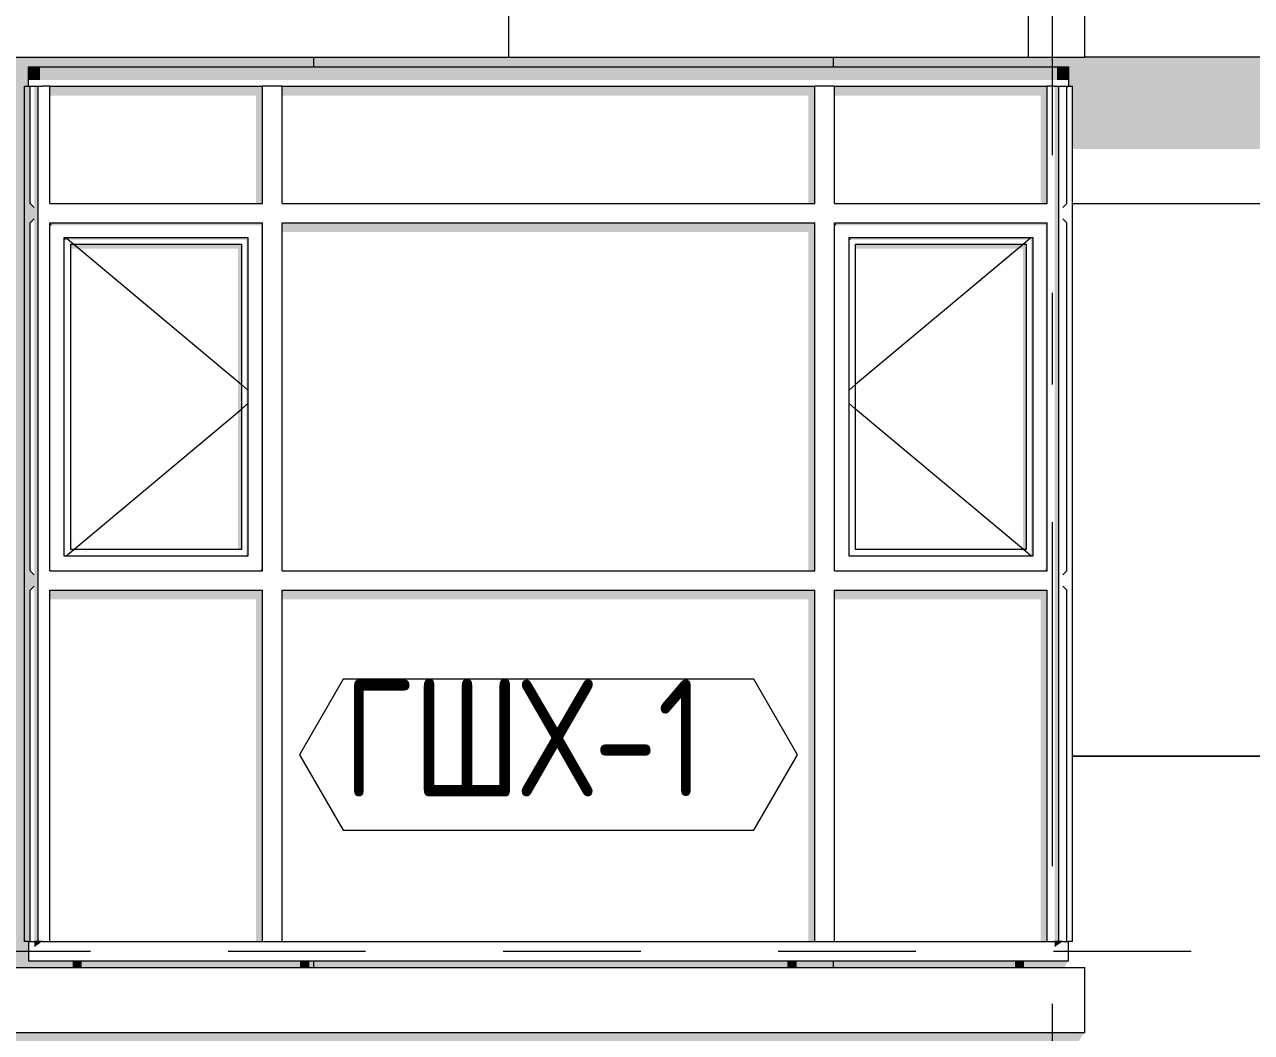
# Model space of a CAD drawing. Header units: millimetres. Extents: x 18162 to 7085488, y 72188 to 247925.
# Drawn here: x 5826846 to 5830622, y 109134 to 112234 of the extents above; entities that cross this region are included whole.
import ezdxf
from ezdxf.enums import TextEntityAlignment as Align

# ---------------------------------------------------------------- set-up
doc = ezdxf.new("R2010")
doc.units = ezdxf.units.MM
doc.header["$MEASUREMENT"] = 0
doc.linetypes.add('Dashed', pattern=[423.333333, 211.666667, -211.666667])
doc.linetypes.add('Double Dashed', pattern=[1093.611073, 529.166651, -211.666656, 141.111112, -211.666656])
for name, color, linetype in [('Finish - Wall', 7, 'Continuous'), ('Interior - Stair & Railing', 7, 'Continuous'), ('Structural - Bearing', 7, 'Continuous'), ('Structural - Grid', 7, 'Continuous')]:
    doc.layers.add(name, color=color, linetype=linetype)
doc.styles.add('GENERATED_STYLE_3', font='', dxfattribs={"width": 0.8})
doc.styles.get('GENERATED_STYLE_3').set_extended_font_data('ISOCPEUR MON')
doc.dimstyles.new('GENERATED_STYLE__19', dxfattribs={"dimtxt": 440.00001, "dimasz": 228, "dimexe": 0.18, "dimexo": 31028.935828, "dimgap": 0, "dimtad": 1, "dimdec": 0, "dimzin": 0, "dimdsep": 46, "dimtxsty": 'GENERATED_STYLE_3', "dimblk": 'ARROWHEAD_2', "dimblk1": 'ARROWHEAD_2', "dimblk2": 'ARROWHEAD_2', "dimcen": 0.09, "dimclrd": 13, "dimclre": 13, "dimclrt": 13, "dimadec": 0, "dimazin": 0, "dimtfac": 1, "dimtdec": 4, "dimtmove": 0, "dimatfit": 3, "dimfxl": 1, "dimtolj": 1, "dimtzin": 0, "dimarcsym": 0})
doc.dimstyles.new('GENERATED_STYLE__20', dxfattribs={"dimtxt": 440.00001, "dimasz": 228, "dimexe": 0.18, "dimexo": 31229.618294, "dimgap": 0, "dimtad": 1, "dimdec": 0, "dimzin": 0, "dimdsep": 46, "dimtxsty": 'GENERATED_STYLE_3', "dimblk": 'ARROWHEAD_2', "dimblk1": 'ARROWHEAD_2', "dimblk2": 'ARROWHEAD_2', "dimcen": 0.09, "dimclrd": 13, "dimclre": 13, "dimclrt": 13, "dimadec": 0, "dimazin": 0, "dimtfac": 1, "dimtdec": 4, "dimtmove": 0, "dimatfit": 3, "dimfxl": 1, "dimtolj": 1, "dimtzin": 0, "dimarcsym": 0})

# ---------------------------------------------------------------- blocks, each defined once
blk = doc.blocks.new('*X2343', base_point=(5785635.3, 106384.1))
at = {"layer": 'Structural - Bearing', "color": 8, "linetype": 'Continuous', "lineweight": 13}
for p, q in [((5827735.3, 112134.1), (5827735.3, 112104.1)), ((5829335.3, 112134.1), (5829335.3, 112104.1)), ((5830071.2, 111684.1), (5830435.3, 111684.1)), ((5830435.3, 111684.1), (5830808.8, 111684.1)), ((5830071.2, 109984.1), (5830435.3, 109984.1)), ((5830435.3, 109984.1), (5830071.2, 109984.1)), ((5830808.8, 109984.1), (5830435.3, 109984.1)), ((5830435.3, 109984.1), (5830808.8, 109984.1))]:
    blk.add_line(p, q, dxfattribs=at)
blk = doc.blocks.new('*X2348', base_point=(5785635.3, 106384.1))
at = {"layer": 'Structural - Bearing', "color": 8, "linetype": 'Continuous', "lineweight": 13}
blk.add_line((5827735.3, 109354.1), (5827735.3, 109334.1), dxfattribs=at)
blk = doc.blocks.new('*X2349', base_point=(5785635.3, 106384.1))
at = {"layer": 'Structural - Bearing', "color": 8, "linetype": 'Continuous', "lineweight": 13}
blk.add_line((5829335.3, 109354.1), (5829335.3, 109334.1), dxfattribs=at)
blk = doc.blocks.new('*X2491', base_point=(5785635.3, 106384.1))
at = {"layer": 'Structural - Bearing', "color": 7, "linetype": 'Continuous', "lineweight": 9}
for p, q in [((5828335.3, 112334.1), (5828335.3, 112134.1)), ((5829935.3, 112334.1), (5829935.3, 112134.1))]:
    blk.add_line(p, q, dxfattribs=at)
blk = doc.blocks.new('*D2593', base_point=(5785635.3, 106384.1))
at = {"color": 12, "linetype": 'Continuous', "lineweight": 35}
for p, q in [((5838328.4, 109220.7), (5838628.4, 109047.5)), ((5838328.4, 106420.7), (5838628.4, 106247.5))]:
    blk.add_line(p, q, dxfattribs=at)
at = {"color": 13, "linetype": 'Continuous', "lineweight": 13}
for p, q in [((5838703.4, 109134.1), (5837187.8, 109134.1)), ((5838478.4, 106334.1), (5838478.4, 109134.1))]:
    blk.add_line(p, q, dxfattribs=at)
at = {"color": 13, "lineweight": 13, "char_height": 440, "attachment_point": 7, "rotation": 90, "style": 'GENERATED_STYLE_3'}
for s, insert in [('\\A1;{\\pql;\\fISOCPEUR MON|b0|i0|c0|p0;\\W0.800000;2,800}', (5838605.9, 107549.6)), ('\\A1;{\\pql;\\fISOCPEUR MON|b0|i0|c0|p0;\\W0.800000;370}', (5838518.1, 106420.8))]:
    blk.add_mtext(s, dxfattribs=dict(at, insert=insert))
blk = doc.blocks.new('ARROWHEAD_2')
at = {"color": 0, "linetype": 'Continuous', "lineweight": 0}
for p, q in [((-0.378, -0.655), (0.378, 0.655)), ((0, 0), (-1, 0))]:
    blk.add_line(p, q, dxfattribs=at)
blk = doc.blocks.new('*D2594', base_point=(5785635.3, 106384.1))
at = {"color": 12, "linetype": 'Continuous', "lineweight": 35}
for p, q in [((5838328.4, 109420.7), (5838628.4, 109247.5)), ((5838328.4, 109220.7), (5838628.4, 109047.5))]:
    blk.add_line(p, q, dxfattribs=at)
at = {"color": 13, "linetype": 'Continuous', "lineweight": 13}
blk.add_line((5838478.4, 109134.1), (5838478.4, 109334.1), dxfattribs=at)
blk = doc.blocks.new('*D2595', base_point=(5785635.3, 106384.1))
at = {"color": 12, "linetype": 'Continuous', "lineweight": 35}
for p, q in [((5838328.4, 112220.7), (5838628.4, 112047.5)), ((5838328.4, 109420.7), (5838628.4, 109247.5))]:
    blk.add_line(p, q, dxfattribs=at)
at = {"color": 13, "linetype": 'Continuous', "lineweight": 13}
for p, q in [((5838703.4, 112134.1), (5837187.8, 112134.1)), ((5838478.4, 109334.1), (5838478.4, 112134.1)), ((5838703.4, 109334.1), (5837187.8, 109334.1)), ((5838478.4, 109134.1), (5838478.4, 109334.1))]:
    blk.add_line(p, q, dxfattribs=at)
at = {"color": 13, "lineweight": 13, "char_height": 440, "attachment_point": 7, "rotation": 90, "style": 'GENERATED_STYLE_3'}
for s, insert in [('\\A1;{\\pql;\\fISOCPEUR MON|b0|i0|c0|p0;\\W0.800000;2,800}', (5838605.9, 110549.6)), ('\\A1;{\\pql;\\fISOCPEUR MON|b0|i0|c0|p0;\\W0.800000;200}', (5838518.1, 109420.8))]:
    blk.add_mtext(s, dxfattribs=dict(at, insert=insert))
blk = doc.blocks.new('*D2596', base_point=(5785635.3, 106384.1))
at = {"color": 13, "linetype": 'Continuous', "lineweight": 13}
for p, q in [((5838478.4, 112334.1), (5838478.4, 115134.1)), ((5838703.4, 112334.1), (5837187.8, 112334.1)), ((5838478.4, 112134.1), (5838478.4, 112334.1))]:
    blk.add_line(p, q, dxfattribs=at)
at = {"color": 12, "linetype": 'Continuous', "lineweight": 35}
for p, q in [((5838328.4, 112420.7), (5838628.4, 112247.5)), ((5838328.4, 112220.7), (5838628.4, 112047.5))]:
    blk.add_line(p, q, dxfattribs=at)
blk = doc.blocks.new('Label_209_3', base_point=(5828458.8, 109754.1))
at = {"color": 13, "linetype": 'Continuous', "lineweight": 13, "flags": 128}
blk.add_lwpolyline([(5827692.4, 109988.3), (5827826.5, 109756.1), (5829091.1, 109756.1), (5829225.2, 109988.3), (5829091.1, 110220.6), (5827826.5, 110220.6)], close=True, dxfattribs=at)
at = {"color": 13, "lineweight": 13, "insert": (5827826.5, 110219.9), "char_height": 360, "attachment_point": 1, "style": 'GENERATED_STYLE_3'}
blk.add_mtext('\\A1;{\\pql;\\pt0,253000;\\fISOCPEUR MON|b0|i0|c0|p0;\\W0.800000;ГШХ-1\\fISOCPEUR MON|b0|i0|c0|p0;\\W0.800000;\\A1{\\H.66x;\\S^  ;}\\fISOCPEUR MON|b0|i0|c0|p0;\\W0.800000;\\fISOCPEUR MON|b0|i0|c0|p0;\\W0.800000;\\A1{\\H.66x;\\S^  ;}\\fISOCPEUR MON|b0|i0|c0|p0;\\W0.800000; \\fISOCPEUR MON|b0|i0|c0|p0;\\W0.800000;\\fISOCPEUR MON|b0|i0|c0|p0;\\W0.800000;\\fISOCPEUR MON|b0|i0|c0|p0;\\W0.800000;\\fISOCPEUR MON|b0|i0|c0|p0;\\W0.800000;\\fISOCPEUR MON|b0|i0|c0|p0;\\W0.800000;\\fISOCPEUR MON|b0|i0|c0|p0;\\W0.800000;\\fISOCPEUR MON|b0|i0|c0|p0;\\W0.800000;\\fISOCPEUR MON|b0|i0|c0|p0;\\W0.800000;\\fISOCPEUR MON|b0|i0|c0|p0;\\W0.800000;\\fISOCPEUR MON|b0|i0|c0|p0;\\W0.800000;\\fISOCPEUR MON|b0|i0|c0|p0;\\W0.800000;\\fISOCPEUR MON|b0|i0|c0|p0;\\W0.800000;\\fISOCPEUR MON|b0|i0|c0|p0;\\W0.800000;\\fISOCPEUR MON|b0|i0|c0|p0;\\W0.800000;\\fISOCPEUR MON|b0|i0|c0|p0;\\W0.800000;\\fISOCPEUR MON|b0|i0|c0|p0;\\W0.800000;\\fISOCPEUR MON|b0|i0|c0|p0;\\W0.800000;\\fISOCPEUR MON|b0|i0|c0|p0;\\W0.800000;\\fISOCPEUR MON|b0|i0|c0|p0;\\W0.800000;\\fISOCPEUR MON|b0|i0|c0|p0;\\W0.800000;\\fISOCPEUR MON|b0|i0|c0|p0;\\W0.800000;\\fISOCPEUR MON|b0|i0|c0|p0;\\W0.800000;\\fISOCPEUR MON|b0|i0|c0|p0;\\W0.800000;\\fISOCPEUR MON|b0|i0|c0|p0;\\W0.800000;\\fISOCPEUR MON|b0|i0|c0|p0;\\W0.800000;\\fISOCPEUR MON|b0|i0|c0|p0;\\W0.800000;\\fISOCPEUR MON|b0|i0|c0|p0;\\W0.800000;\\fISOCPEUR MON|b0|i0|c0|p0;\\W0.800000;\\fISOCPEUR MON|b0|i0|c0|p0;\\W0.800000;\\fISOCPEUR MON|b0|i0|c0|p0;\\W0.800000;\\fISOCPEUR MON|b0|i0|c0|p0;\\W0.800000;\\fISOCPEUR MON|b0|i0|c0|p0;\\W0.800000;\\fISOCPEUR MON|b0|i0|c0|p0;\\W0.800000;\\fISOCPEUR MON|b0|i0|c0|p0;\\W0.800000;\\fISOCPEUR MON|b0|i0|c0|p0;\\W0.800000;\\fISOCPEUR MON|b0|i0|c0|p0;\\W0.800000;\\fISOCPEUR MON|b0|i0|c0|p0;\\W0.800000;\\fISOCPEUR MON|b0|i0|c0|p0;\\W0.800000;\\fISOCPEUR MON|b0|i0|c0|p0;\\W0.800000;\\fISOCPEUR MON|b0|i0|c0|p0;\\W0.800000;\\fISOCPEUR MON|b0|i0|c0|p0;\\W0.800000;\\fISOCPEUR MON|b0|i0|c0|p0;\\W0.800000;\\fISOCPEUR MON|b0|i0|c0|p0;\\W0.800000;}', dxfattribs=at)
blk = doc.blocks.new('Standard grid marker[378]_3', base_point=(5830008.8, 166384.1))
at = {"layer": 'Structural - Grid', "color": 13, "linetype": 'Double Dashed', "lineweight": 13, "ltscale": 2}
blk.add_line((5830008.8, 165384.1), (5830008.8, 100884.1), dxfattribs=at)
at = {"layer": 'Structural - Grid', "color": 13, "lineweight": 13, "style": 'GENERATED_STYLE_3'}
blk.add_attdef('AC_MarkerText_1', text='', height=500, rotation=360, dxfattribs=at).set_placement((5830008.8, 99534.1), align=Align.TOP_CENTER)

msp = doc.modelspace()

# ---------------------------------------------------------------- hatches: boundary and pattern name
at = {"layer": 'Finish - Wall', "linetype": 'Continuous', "lineweight": 0}
for points in [[(5826858.8, 112104.1), (5826858.8, 112063.4), (5826893.8, 112063.4), (5826893.8, 112104.1)], [(5827608.8, 112104.1), (5826893.8, 112104.1), (5826893.8, 112063.4), (5827608.8, 112063.4)], [(5829308.8, 112104.1), (5827608.8, 112104.1), (5827608.8, 112063.4), (5829308.8, 112063.4)], [(5830023.8, 112104.1), (5829308.8, 112104.1), (5829308.8, 112063.4), (5830023.8, 112063.4)], [(5830058.8, 112104.1), (5830023.8, 112104.1), (5830023.8, 112063.4), (5830058.8, 112063.4)], [(5826863.8, 112044.1), (5826846.4, 112044.1), (5826846.4, 111654.1), (5826888.8, 111654.1), (5826888.8, 112044.1), (5826876.4, 112044.1), (5826876.4, 111671.5), (5826863.8, 111684.1)], [(5826923.8, 112015.8), (5827558.8, 112015.8), (5827558.8, 111684.1), (5827578.8, 111684.1), (5827578.8, 112044.1), (5826923.8, 112044.1)], [(5827638.8, 112044.1), (5827638.8, 112015.8), (5829258.8, 112015.8), (5829258.8, 111684.1), (5829278.8, 111684.1), (5829278.8, 112044.1)], [(5829338.8, 112044.1), (5829338.8, 112015.8), (5829973.8, 112015.8), (5829973.8, 111684.1), (5829993.8, 111684.1), (5829993.8, 112044.1)], [(5830016.4, 112044.1), (5830016.4, 111654.1), (5830028.8, 111654.1), (5830028.8, 112044.1)], [(5830053.8, 112037), (5830058.8, 112044.1), (5830053.8, 112044.1)], [(5830016.4, 110524.1), (5830028.8, 110524.1), (5830028.8, 111654.1), (5830016.4, 111654.1)], [(5830053.8, 111684.1), (5830041.2, 111671.5), (5830047.5, 111675.2)], [(5826923.8, 111624.1), (5826930.9, 111617), (5827571.8, 111617), (5827578.8, 111624.1)], [(5826930.9, 111617), (5826923.8, 111624.1), (5826923.8, 111617)], [(5827571.8, 111617), (5827573.8, 111617), (5827573.8, 110559.1), (5827578.8, 110554.1), (5827578.8, 111624.1)], [(5827638.8, 111595.8), (5829258.8, 111595.8), (5829258.8, 110554.1), (5829278.8, 110554.1), (5829278.8, 111624.1), (5827638.8, 111624.1)], [(5829993.8, 111624.1), (5829338.8, 111624.1), (5829345.9, 111617), (5829986.8, 111617)], [(5829338.8, 111624.1), (5829338.8, 111617), (5829345.9, 111617)], [(5829986.8, 111617), (5829988.8, 111617), (5829988.8, 110559.1), (5829993.8, 110554.1), (5829993.8, 111624.1)], [(5826975.9, 111572), (5826968.8, 111579.1), (5826968.8, 111572)], [(5826968.8, 111579.1), (5826975.9, 111572), (5827526.8, 111572), (5827533.8, 111579.1)], [(5827533.8, 111579.1), (5827526.8, 111572), (5827528.8, 111572), (5827528.8, 110604.1), (5827533.8, 110599.1)], [(5829390.9, 111572), (5829383.8, 111579.1), (5829383.8, 111572)], [(5829383.8, 111579.1), (5829390.9, 111572), (5829941.8, 111572), (5829948.8, 111579.1)], [(5829941.8, 111572), (5829943.8, 111572), (5829943.8, 110604.1), (5829948.8, 110599.1), (5829948.8, 111579.1)], [(5827513.8, 111559.1), (5826988.8, 111559.1), (5826988.8, 111544.9), (5827503.8, 111544.9), (5827503.8, 110619.1), (5827513.8, 110619.1)], [(5829928.8, 111559.1), (5829403.8, 111559.1), (5829403.8, 111544.9), (5829918.8, 111544.9), (5829918.8, 110619.1), (5829928.8, 110619.1)], [(5827528.8, 110599.1), (5827533.8, 110599.1), (5827528.8, 110604.1)], [(5829943.8, 110599.1), (5829948.8, 110599.1), (5829943.8, 110604.1)], [(5827573.8, 110554.1), (5827578.8, 110554.1), (5827573.8, 110559.1)], [(5829988.8, 110554.1), (5829993.8, 110554.1), (5829988.8, 110559.1)], [(5830041.2, 110541.5), (5830047.5, 110545.2), (5830053.8, 110554.1)], [(5826846.4, 110524.1), (5826846.4, 109414.1), (5826863.8, 109414.1), (5826863.8, 110494.1), (5826876.4, 110506.6), (5826876.4, 109414.1), (5826888.8, 109414.1), (5826888.8, 110524.1)], [(5830016.4, 109414.1), (5830028.8, 109414.1), (5830028.8, 110524.1), (5830016.4, 110524.1)], [(5826923.8, 110494.1), (5826923.8, 110465.8), (5827558.8, 110465.8), (5827558.8, 109414.1), (5827578.8, 109414.1), (5827578.8, 110494.1)], [(5827638.8, 110494.1), (5827638.8, 110465.8), (5829258.8, 110465.8), (5829258.8, 109414.1), (5829278.8, 109414.1), (5829278.8, 110494.1)], [(5829993.8, 110494.1), (5829338.8, 110494.1), (5829338.8, 110465.8), (5829973.8, 110465.8), (5829973.8, 109414.1), (5829993.8, 109414.1)], [(5826876.4, 109396.5), (5826893.8, 109408.8), (5826893.8, 109414.1), (5826876.4, 109414.1)], [(5826893.8, 109414.1), (5826893.8, 109408.8), (5826901.2, 109414.1)], [(5830016.4, 109414.1), (5830016.4, 109396.5), (5830023.8, 109401.7), (5830023.8, 109414.1)], [(5830041.2, 109414.1), (5830023.8, 109414.1), (5830023.8, 109401.7)]]:
    msp.add_hatch(color=49, dxfattribs=at).paths.add_polyline_path(points)
h = msp.add_hatch(color=49, dxfattribs=at)
h.paths.add_polyline_path([(5826846.4, 110524.1), (5826888.8, 110524.1), (5826888.8, 111654.1), (5826846.4, 111654.1)])
h.paths.add_polyline_path([(5826876.4, 110541.5), (5826863.8, 110554.1), (5826863.8, 111624.1), (5826876.4, 111636.6)], flags=0)
at = {"layer": 'Interior - Stair & Railing', "linetype": 'Continuous', "lineweight": 0}
for points in [[(5826996.8, 109354.1), (5826996.8, 109334.1), (5826997, 109334.1), (5826997, 109354.1)], [(5826997, 109354.1), (5826997, 109334.1), (5826997.5, 109334.1), (5826997.5, 109354.1)], [(5826997.5, 109354.1), (5826997.5, 109334.1), (5826998.4, 109334.1), (5826998.4, 109354.1)], [(5826998.4, 109354.1), (5826998.4, 109334.1), (5826999.6, 109334.1), (5826999.6, 109354.1)], [(5826999.6, 109354.1), (5826999.6, 109334.1), (5827001.1, 109334.1), (5827001.1, 109354.1)], [(5827001.1, 109354.1), (5827001.1, 109334.1), (5827002.8, 109334.1), (5827002.8, 109354.1)], [(5827002.8, 109354.1), (5827002.8, 109334.1), (5827004.7, 109334.1), (5827004.7, 109354.1)], [(5827006.7, 109354.1), (5827004.7, 109354.1), (5827004.7, 109334.1), (5827006.7, 109334.1)], [(5827008.8, 109354.1), (5827006.7, 109354.1), (5827006.7, 109334.1), (5827008.8, 109334.1)], [(5827010.9, 109354.1), (5827008.8, 109354.1), (5827008.8, 109334.1), (5827010.9, 109334.1)], [(5827012.9, 109354.1), (5827010.9, 109354.1), (5827010.9, 109334.1), (5827012.9, 109334.1)], [(5827014.8, 109354.1), (5827012.9, 109354.1), (5827012.9, 109334.1), (5827014.8, 109334.1)], [(5827016.5, 109354.1), (5827014.8, 109354.1), (5827014.8, 109334.1), (5827016.5, 109334.1)], [(5827018, 109354.1), (5827016.5, 109354.1), (5827016.5, 109334.1), (5827018, 109334.1)], [(5827019.2, 109354.1), (5827018, 109354.1), (5827018, 109334.1), (5827019.2, 109334.1)], [(5827020.1, 109354.1), (5827019.2, 109354.1), (5827019.2, 109334.1), (5827020.1, 109334.1)], [(5827020.6, 109354.1), (5827020.1, 109354.1), (5827020.1, 109334.1), (5827020.6, 109334.1)], [(5827020.6, 109334.1), (5827020.8, 109334.1), (5827020.8, 109354.1), (5827020.6, 109354.1)], [(5827697, 109354.1), (5827696.8, 109354.1), (5827696.8, 109334.1), (5827697, 109334.1)], [(5827697.5, 109354.1), (5827697, 109354.1), (5827697, 109334.1), (5827697.5, 109334.1)], [(5827698.4, 109354.1), (5827697.5, 109354.1), (5827697.5, 109334.1), (5827698.4, 109334.1)], [(5827699.6, 109354.1), (5827698.4, 109354.1), (5827698.4, 109334.1), (5827699.6, 109334.1)], [(5827701.1, 109354.1), (5827699.6, 109354.1), (5827699.6, 109334.1), (5827701.1, 109334.1)], [(5827702.8, 109354.1), (5827701.1, 109354.1), (5827701.1, 109334.1), (5827702.8, 109334.1)], [(5827704.7, 109354.1), (5827702.8, 109354.1), (5827702.8, 109334.1), (5827704.7, 109334.1)], [(5827706.7, 109354.1), (5827704.7, 109354.1), (5827704.7, 109334.1), (5827706.7, 109334.1)], [(5827708.8, 109354.1), (5827706.7, 109354.1), (5827706.7, 109334.1), (5827708.8, 109334.1)], [(5827710.9, 109354.1), (5827708.8, 109354.1), (5827708.8, 109334.1), (5827710.9, 109334.1)], [(5827712.9, 109354.1), (5827710.9, 109354.1), (5827710.9, 109334.1), (5827712.9, 109334.1)], [(5827714.8, 109354.1), (5827712.9, 109354.1), (5827712.9, 109334.1), (5827714.8, 109334.1)], [(5827716.5, 109354.1), (5827714.8, 109354.1), (5827714.8, 109334.1), (5827716.5, 109334.1)], [(5827718, 109354.1), (5827716.5, 109354.1), (5827716.5, 109334.1), (5827718, 109334.1)], [(5827719.2, 109354.1), (5827718, 109354.1), (5827718, 109334.1), (5827719.2, 109334.1)], [(5827720.1, 109354.1), (5827719.2, 109354.1), (5827719.2, 109334.1), (5827720.1, 109334.1)], [(5827720.6, 109354.1), (5827720.1, 109354.1), (5827720.1, 109334.1), (5827720.6, 109334.1)], [(5827720.6, 109334.1), (5827720.8, 109334.1), (5827720.8, 109354.1), (5827720.6, 109354.1)], [(5829197, 109354.1), (5829196.8, 109354.1), (5829196.8, 109334.1), (5829197, 109334.1)], [(5829197.5, 109354.1), (5829197, 109354.1), (5829197, 109334.1), (5829197.5, 109334.1)], [(5829198.4, 109354.1), (5829197.5, 109354.1), (5829197.5, 109334.1), (5829198.4, 109334.1)], [(5829199.6, 109354.1), (5829198.4, 109354.1), (5829198.4, 109334.1), (5829199.6, 109334.1)], [(5829201.1, 109354.1), (5829199.6, 109354.1), (5829199.6, 109334.1), (5829201.1, 109334.1)], [(5829202.8, 109354.1), (5829201.1, 109354.1), (5829201.1, 109334.1), (5829202.8, 109334.1)], [(5829204.7, 109354.1), (5829202.8, 109354.1), (5829202.8, 109334.1), (5829204.7, 109334.1)], [(5829206.7, 109354.1), (5829204.7, 109354.1), (5829204.7, 109334.1), (5829206.7, 109334.1)], [(5829208.8, 109354.1), (5829206.7, 109354.1), (5829206.7, 109334.1), (5829208.8, 109334.1)], [(5829210.9, 109354.1), (5829208.8, 109354.1), (5829208.8, 109334.1), (5829210.9, 109334.1)], [(5829212.9, 109354.1), (5829210.9, 109354.1), (5829210.9, 109334.1), (5829212.9, 109334.1)], [(5829214.8, 109354.1), (5829212.9, 109354.1), (5829212.9, 109334.1), (5829214.8, 109334.1)], [(5829216.5, 109354.1), (5829214.8, 109354.1), (5829214.8, 109334.1), (5829216.5, 109334.1)], [(5829218, 109354.1), (5829216.5, 109354.1), (5829216.5, 109334.1), (5829218, 109334.1)], [(5829219.2, 109354.1), (5829218, 109354.1), (5829218, 109334.1), (5829219.2, 109334.1)], [(5829220.1, 109354.1), (5829219.2, 109354.1), (5829219.2, 109334.1), (5829220.1, 109334.1)], [(5829220.6, 109354.1), (5829220.1, 109354.1), (5829220.1, 109334.1), (5829220.6, 109334.1)], [(5829220.8, 109354.1), (5829220.6, 109354.1), (5829220.6, 109334.1), (5829220.8, 109334.1)], [(5829897, 109354.1), (5829896.8, 109354.1), (5829896.8, 109334.1), (5829897, 109334.1)], [(5829897.5, 109354.1), (5829897, 109354.1), (5829897, 109334.1), (5829897.5, 109334.1)], [(5829898.4, 109354.1), (5829897.5, 109354.1), (5829897.5, 109334.1), (5829898.4, 109334.1)], [(5829899.6, 109354.1), (5829898.4, 109354.1), (5829898.4, 109334.1), (5829899.6, 109334.1)], [(5829901.1, 109354.1), (5829899.6, 109354.1), (5829899.6, 109334.1), (5829901.1, 109334.1)], [(5829902.8, 109354.1), (5829901.1, 109354.1), (5829901.1, 109334.1), (5829902.8, 109334.1)], [(5829904.7, 109354.1), (5829902.8, 109354.1), (5829902.8, 109334.1), (5829904.7, 109334.1)], [(5829906.7, 109354.1), (5829904.7, 109354.1), (5829904.7, 109334.1), (5829906.7, 109334.1)], [(5829908.8, 109354.1), (5829906.7, 109354.1), (5829906.7, 109334.1), (5829908.8, 109334.1)], [(5829910.9, 109354.1), (5829908.8, 109354.1), (5829908.8, 109334.1), (5829910.9, 109334.1)], [(5829912.9, 109354.1), (5829910.9, 109354.1), (5829910.9, 109334.1), (5829912.9, 109334.1)], [(5829914.8, 109354.1), (5829912.9, 109354.1), (5829912.9, 109334.1), (5829914.8, 109334.1)], [(5829916.5, 109354.1), (5829914.8, 109354.1), (5829914.8, 109334.1), (5829916.5, 109334.1)], [(5829918, 109354.1), (5829916.5, 109354.1), (5829916.5, 109334.1), (5829918, 109334.1)], [(5829919.2, 109354.1), (5829918, 109354.1), (5829918, 109334.1), (5829919.2, 109334.1)], [(5829920.1, 109354.1), (5829919.2, 109354.1), (5829919.2, 109334.1), (5829920.1, 109334.1)], [(5829920.6, 109354.1), (5829920.1, 109354.1), (5829920.1, 109334.1), (5829920.6, 109334.1)], [(5829920.8, 109354.1), (5829920.6, 109354.1), (5829920.6, 109334.1), (5829920.8, 109334.1)]]:
    msp.add_hatch(color=49, dxfattribs=at).paths.add_polyline_path(points)
at = {"layer": 'Structural - Bearing', "linetype": 'Continuous', "lineweight": 0}
for points in [[(5817058.8, 112134.1), (5817058.8, 112104.1), (5820558.8, 112104.1), (5820558.8, 112044.1), (5820578.3, 112044.1), (5820578.3, 111851.2), (5825563.8, 111851.2), (5825563.8, 111715.6), (5825576.4, 111703), (5825576.4, 111684.1), (5825908.8, 111684.1), (5825908.8, 109984.1), (5825563.8, 109984.1), (5825563.8, 109845.6), (5825576.4, 109833), (5825576.4, 109803.4), (5825563.8, 109785.6), (5825563.8, 109284.1), (5826808.8, 109284.1), (5826808.8, 109334.1), (5826996.8, 109334.1), (5826996.8, 109354.1), (5826858.8, 109354.1), (5826858.8, 109414.1), (5826846.4, 109414.1), (5826846.4, 112044.1), (5826858.8, 112044.1), (5826858.8, 112104.1), (5830058.8, 112104.1), (5830058.8, 112044.1), (5830071.2, 112044.1), (5830071.2, 111851.2), (5832063.8, 111851.2), (5832063.8, 111715.6), (5832076.4, 111703), (5832076.4, 111684.1), (5832408.8, 111684.1), (5832408.8, 109984.1), (5832063.8, 109984.1), (5832063.8, 109845.6), (5832076.4, 109833), (5832076.4, 109803.4), (5832063.8, 109785.6), (5832063.8, 109284.1), (5833308.8, 109284.1), (5833308.8, 109334.1), (5833496.8, 109334.1), (5833496.8, 109354.1), (5833358.8, 109354.1), (5833358.8, 109414.1), (5833346.4, 109414.1), (5833346.4, 112044.1), (5833358.8, 112044.1), (5833358.8, 112104.1), (5836558.8, 112104.1), (5836558.8, 112044.1), (5836571.2, 112044.1), (5836571.2, 111850.3), (5836858.1, 111850.3), (5836858.8, 111851.2), (5836858.8, 112134.1), (5835838.8, 112134.1), (5833308.8, 112134.1), (5833308.8, 112284.1), (5833308.4, 112284.1), (5833308.4, 112134.1), (5829612.7, 112134.1), (5826808.8, 112134.1), (5826808.8, 112284.1), (5826808.4, 112284.1), (5826808.4, 112134.1), (5819816.7, 112134.1)], [(5827696.8, 109354.1), (5827020.8, 109354.1), (5827020.8, 109334.1), (5827696.8, 109334.1)], [(5829196.8, 109354.1), (5827720.8, 109354.1), (5827720.8, 109334.1), (5829196.8, 109334.1)], [(5829220.8, 109354.1), (5829220.8, 109334.1), (5829896.8, 109334.1), (5829896.8, 109354.1)], [(5829920.8, 109354.1), (5829920.8, 109334.1), (5830044.7, 109334.1), (5830058.8, 109354.1)], [(5825563.8, 106984.1), (5825563.8, 106845.6), (5825576.4, 106833), (5825576.4, 106803.4), (5825563.8, 106785.6), (5825563.8, 106284.1), (5826808.8, 106284.1), (5826808.8, 106334.1), (5826996.8, 106334.1), (5826996.8, 106354.1), (5826858.8, 106354.1), (5826858.8, 106414.1), (5826846.4, 106414.1), (5826846.4, 109044.1), (5826858.8, 109044.1), (5826858.8, 109104.1), (5830058.8, 109104.1), (5830058.8, 109063.4), (5830108.8, 109134.1), (5826808.8, 109134.1), (5826808.8, 109284.1), (5825563.8, 109284.1), (5825563.8, 108715.6), (5825576.4, 108703), (5825576.4, 108684.1), (5825908.8, 108684.1), (5825908.8, 106984.1)]]:
    msp.add_hatch(color=49, dxfattribs=at).paths.add_polyline_path(points)

# ---------------------------------------------------------------- linework, layer by layer
at = {"color": 8, "linetype": 'Dashed', "lineweight": 13, "ltscale": 2}
msp.add_line((5800379.4, 109384.1), (5841359.8, 109384.1), dxfattribs=at)
at = {"layer": 'Finish - Wall', "color": 7, "linetype": 'Continuous', "lineweight": 9}
for p, q in [((5826858.8, 112044.1), (5826858.8, 112104.1)), ((5826858.8, 112104.1), (5826893.8, 112104.1)), ((5826893.8, 112104.1), (5827608.8, 112104.1)), ((5827608.8, 112104.1), (5829308.8, 112104.1)), ((5829308.8, 112104.1), (5830023.8, 112104.1)), ((5830023.8, 112104.1), (5830058.8, 112104.1)), ((5830058.8, 112104.1), (5830058.8, 112044.1)), ((5826846.4, 112044.1), (5826858.8, 112044.1)), ((5826846.4, 111654.1), (5826846.4, 112044.1)), ((5826858.8, 112044.1), (5826893.8, 112044.1)), ((5826863.8, 111684.1), (5826863.8, 112044.1)), ((5826876.4, 112044.1), (5826888.8, 112044.1)), ((5826888.8, 112044.1), (5826901.2, 112044.1)), ((5826888.8, 111654.1), (5826888.8, 112044.1)), ((5826893.8, 112044.1), (5826901.2, 112044.1)), ((5826923.8, 112044.1), (5826901.2, 112044.1)), ((5826923.8, 112044.1), (5827578.8, 112044.1)), ((5826923.8, 111684.1), (5826923.8, 112044.1)), ((5827638.8, 112044.1), (5827578.8, 112044.1)), ((5827578.8, 111684.1), (5827578.8, 112044.1)), ((5827638.8, 112044.1), (5829278.8, 112044.1)), ((5827638.8, 111684.1), (5827638.8, 112044.1)), ((5829338.8, 112044.1), (5829278.8, 112044.1)), ((5829278.8, 111684.1), (5829278.8, 112044.1)), ((5829338.8, 112044.1), (5829993.8, 112044.1)), ((5829338.8, 111684.1), (5829338.8, 112044.1)), ((5830016.4, 112044.1), (5829993.8, 112044.1)), ((5829993.8, 111684.1), (5829993.8, 112044.1)), ((5830016.4, 112044.1), (5830028.8, 112044.1)), ((5830016.4, 112044.1), (5830023.8, 112044.1)), ((5830023.8, 112044.1), (5830058.8, 112044.1)), ((5830028.8, 112044.1), (5830041.2, 112044.1)), ((5830028.8, 111654.1), (5830028.8, 112044.1)), ((5830053.8, 111684.1), (5830053.8, 112044.1)), ((5830058.8, 112044.1), (5830071.2, 112044.1)), ((5830071.2, 111654.1), (5830071.2, 112044.1)), ((5826846.4, 110524.1), (5826846.4, 111654.1)), ((5826863.8, 111684.1), (5826876.4, 111671.5)), ((5826888.8, 110524.1), (5826888.8, 111654.1)), ((5826923.8, 111684.1), (5827578.8, 111684.1)), ((5827638.8, 111684.1), (5829278.8, 111684.1)), ((5829338.8, 111684.1), (5829993.8, 111684.1)), ((5830028.8, 110524.1), (5830028.8, 111654.1)), ((5830041.2, 111671.5), (5830053.8, 111684.1)), ((5830071.2, 110524.1), (5830071.2, 111654.1)), ((5826876.4, 111636.6), (5826863.8, 111624.1)), ((5826863.8, 110554.1), (5826863.8, 111624.1)), ((5826923.8, 110554.1), (5826923.8, 111624.1)), ((5826923.8, 111624.1), (5827578.8, 111624.1)), ((5827578.8, 110554.1), (5827578.8, 111624.1)), ((5827638.8, 110554.1), (5827638.8, 111624.1)), ((5827638.8, 111624.1), (5829278.8, 111624.1)), ((5829278.8, 110554.1), (5829278.8, 111624.1)), ((5829338.8, 110554.1), (5829338.8, 111624.1)), ((5829338.8, 111624.1), (5829993.8, 111624.1)), ((5829993.8, 110554.1), (5829993.8, 111624.1)), ((5830053.8, 111624.1), (5830041.2, 111636.6)), ((5830053.8, 110554.1), (5830053.8, 111624.1)), ((5826968.8, 110599.1), (5826968.8, 111579.1)), ((5826968.8, 111579.1), (5827533.8, 111579.1)), ((5826973.7, 111579.1), (5826997.6, 111559.1)), ((5827533.8, 111579.1), (5827533.8, 110599.1)), ((5829383.8, 110599.1), (5829383.8, 111579.1)), ((5829383.8, 111579.1), (5829948.8, 111579.1)), ((5829944, 111579.1), (5829920.1, 111559.1)), ((5829948.8, 111579.1), (5829948.8, 110599.1)), ((5826988.8, 111559.1), (5827513.8, 111559.1)), ((5826988.8, 110619.1), (5826988.8, 111559.1)), ((5826997.6, 111559.1), (5827513.8, 111126.7)), ((5827513.8, 111559.1), (5827513.8, 110619.1)), ((5829403.8, 111559.1), (5829928.8, 111559.1)), ((5829920.1, 111559.1), (5829403.8, 111126.7)), ((5829403.8, 110619.1), (5829403.8, 111559.1)), ((5829928.8, 111559.1), (5829928.8, 110619.1)), ((5827513.8, 111126.7), (5827533.8, 111110)), ((5829403.8, 111126.7), (5829383.8, 111110)), ((5826997.6, 110619.1), (5827513.8, 111051.4)), ((5827513.8, 111051.4), (5827533.8, 111068.1)), ((5829403.8, 111051.4), (5829383.8, 111068.1)), ((5829920.1, 110619.1), (5829403.8, 111051.4)), ((5827533.8, 110599.1), (5826968.8, 110599.1)), ((5826973.7, 110599.1), (5826997.6, 110619.1)), ((5827513.8, 110619.1), (5826988.8, 110619.1)), ((5829948.8, 110599.1), (5829383.8, 110599.1)), ((5829928.8, 110619.1), (5829403.8, 110619.1)), ((5829944, 110599.1), (5829920.1, 110619.1)), ((5826863.8, 110554.1), (5826876.4, 110541.5)), ((5826923.8, 110554.1), (5827578.8, 110554.1)), ((5827638.8, 110554.1), (5829278.8, 110554.1)), ((5829338.8, 110554.1), (5829993.8, 110554.1)), ((5830041.2, 110541.5), (5830053.8, 110554.1)), ((5826846.4, 109414.1), (5826846.4, 110524.1)), ((5826888.8, 109414.1), (5826888.8, 110524.1)), ((5830028.8, 109414.1), (5830028.8, 110524.1)), ((5830071.2, 109414.1), (5830071.2, 110524.1)), ((5826876.4, 110506.6), (5826863.8, 110494.1)), ((5826863.8, 109414.1), (5826863.8, 110494.1)), ((5826923.8, 109414.1), (5826923.8, 110494.1)), ((5826923.8, 110494.1), (5827578.8, 110494.1)), ((5827578.8, 109414.1), (5827578.8, 110494.1)), ((5827638.8, 109414.1), (5827638.8, 110494.1)), ((5827638.8, 110494.1), (5829278.8, 110494.1)), ((5829278.8, 109414.1), (5829278.8, 110494.1)), ((5829338.8, 109414.1), (5829338.8, 110494.1)), ((5829338.8, 110494.1), (5829993.8, 110494.1)), ((5829993.8, 109414.1), (5829993.8, 110494.1)), ((5830053.8, 110494.1), (5830041.2, 110506.6)), ((5830053.8, 109414.1), (5830053.8, 110494.1)), ((5826858.8, 109414.1), (5826846.4, 109414.1)), ((5826858.8, 109414.1), (5826863.8, 109414.1)), ((5826858.8, 109414.1), (5826858.8, 109354.1)), ((5826863.8, 109414.1), (5826876.4, 109414.1)), ((5826888.8, 109414.1), (5826876.4, 109414.1)), ((5826901.2, 109414.1), (5826888.8, 109414.1)), ((5826901.2, 109414.1), (5826923.8, 109414.1)), ((5826923.8, 109414.1), (5827578.8, 109414.1)), ((5827578.8, 109414.1), (5827638.8, 109414.1)), ((5827638.8, 109414.1), (5829278.8, 109414.1)), ((5829278.8, 109414.1), (5829338.8, 109414.1)), ((5829338.8, 109414.1), (5829993.8, 109414.1)), ((5829993.8, 109414.1), (5830016.4, 109414.1)), ((5830028.8, 109414.1), (5830016.4, 109414.1)), ((5830041.2, 109414.1), (5830028.8, 109414.1)), ((5830041.2, 109414.1), (5830053.8, 109414.1)), ((5830053.8, 109414.1), (5830058.8, 109414.1)), ((5830058.8, 109354.1), (5830058.8, 109414.1)), ((5830071.2, 109414.1), (5830058.8, 109414.1)), ((5826858.8, 109354.1), (5826893.8, 109354.1)), ((5826893.8, 109354.1), (5827608.8, 109354.1)), ((5827608.8, 109354.1), (5829308.8, 109354.1)), ((5829308.8, 109354.1), (5830023.8, 109354.1)), ((5830023.8, 109354.1), (5830058.8, 109354.1))]:
    msp.add_line(p, q, dxfattribs=at)
at = {"layer": 'Interior - Stair & Railing', "color": 7, "linetype": 'Continuous', "lineweight": 9}
for p, q in [((5826996.8, 109334.1), (5826996.8, 109354.1)), ((5827020.8, 109334.1), (5827020.8, 109354.1)), ((5827696.8, 109334.1), (5827696.8, 109354.1)), ((5827720.8, 109334.1), (5827720.8, 109354.1)), ((5829196.8, 109334.1), (5829196.8, 109354.1)), ((5829220.8, 109334.1), (5829220.8, 109354.1)), ((5829896.8, 109334.1), (5829896.8, 109354.1)), ((5829920.8, 109334.1), (5829920.8, 109354.1))]:
    msp.add_line(p, q, dxfattribs=at)
at = {"layer": 'Structural - Bearing', "color": 7, "linetype": 'Continuous', "lineweight": 13}
for p, q in [((5830108.8, 112134.1), (5830108.8, 112334.1)), ((5826808.8, 112134.1), (5830108.8, 112134.1)), ((5833308.4, 112134.1), (5830108.8, 112134.1)), ((5826808.8, 109334.1), (5830108.8, 109334.1)), ((5830108.8, 109134.1), (5830108.8, 109334.1)), ((5826808.8, 109134.1), (5830108.8, 109134.1))]:
    msp.add_line(p, q, dxfattribs=at)

# ---------------------------------------------------------------- block references
at = {"color": 12, "linetype": 'Continuous', "lineweight": 13}
msp.add_blockref('Label_209_3', (5828458.8, 109754.1), dxfattribs=at)
at = {"layer": 'Structural - Bearing', "lineweight": 0}
for name in ['*X2491', '*X2343', '*X2348', '*X2349']:
    msp.add_blockref(name, (5785635.3, 106384.1), dxfattribs=at)
at = {"layer": 'Structural - Grid', "color": 13, "linetype": 'Continuous', "lineweight": 13}
msp.add_blockref('Standard grid marker[378]_3', (5830008.8, 166384.1), dxfattribs=at)

# ---------------------------------------------------------------- dimensions: what is measured, and where the dimension line sits
at = {"color": 13, "linetype": 'Continuous', "lineweight": 13}
for base, p1, p2, dimstyle, picture, middle in [((5838478.4, 112334.1), (5805383.5, 112134.1), (5805383.5, 112334.1), 'GENERATED_STYLE__20', '*D2596', (5838170.4, 112923)), ((5838478.4, 112134.1), (5805483.8, 109334.1), (5805383.5, 112134.1), 'GENERATED_STYLE__20', '*D2595', (5838170.4, 111286.7)), ((5838478.4, 109334.1), (5805483.8, 109134.1), (5805483.8, 109334.1), 'GENERATED_STYLE__19', '*D2594', (5838170.4, 109923)), ((5838478.4, 109134.1), (5805483.8, 106334.1), (5805483.8, 109134.1), 'GENERATED_STYLE__19', '*D2593', (5838170.4, 108286.7))]:
    dim = msp.add_linear_dim(base=base, p1=p1, p2=p2, angle=90, dimstyle=dimstyle, dxfattribs=at)
    dim.commit()
    dim.dimension.update_dxf_attribs({"geometry": picture, "text_midpoint": middle, "dimtype": 160, "text_rotation": 90})

doc.saveas('drawing.dxf')
